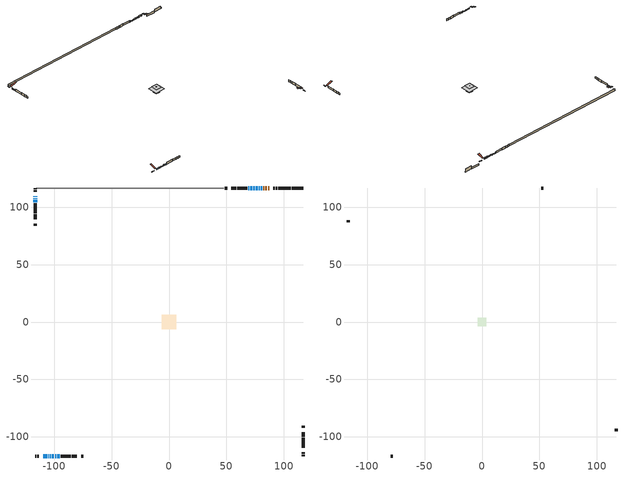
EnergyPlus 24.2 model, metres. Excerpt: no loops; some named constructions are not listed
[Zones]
conditioned space
 floor outside (Floor1 construction): -1.2,-1.2 -1.2,1.2 1.2,1.2 1.2,-1.2 z2.43
 floor outside (Floor2 construction): -0.68,-0.68 -0.68,0.68 0.68,0.68 0.68,-0.68 z2.43
 floor adiabatic (AdiabaticFloorConstruction): -6.21,-6.21 -6.21,6.21 6.21,6.21 6.21,-6.21 z2.43
 floor foundation (Slab1 construction): -2.34,-2.34 -2.34,2.34 2.34,2.34 2.34,-2.34 z-1.3
 floor foundation (Slab1 construction 1): -2.48,-2.48 -2.48,2.48 2.48,2.48 2.48,-2.48 z-2.08
 wall outside (RimJoist1 construction): 94.28,116.71 93.13,116.71 / -116.71,-116.71 -115.56,-116.71 / -116.71,116.71 -116.71,115.56 / 116.71,-116.71 116.71,-115.56 z2.43:2.73
 wall outside (RimJoist2 construction): 92.2,116.71 90.96,116.71 / -114.63,-116.71 -113.39,-116.71 / -116.71,114.63 -116.71,113.39 / 116.71,-114.63 116.71,-113.39 z2.43:2.73
 wall outside (AdiabaticWallConstruction 1): 87.18,116.71 86.27,116.71 / 85.34,116.71 83.77,116.71 / 82.84,116.71 82.18,116.71 z2.43:4.46
 wall outside (AdiabaticWallConstruction): 81.25,116.71 79.84,116.71 / -109.61,-116.71 -106.2,-116.71 / -116.71,109.61 -116.71,108.92 / -103.79,-116.71 -102.97,-116.71 / 74.67,116.71 73.52,116.71 / -116.71,108 -116.71,107.31 / -116.71,106.38 -116.71,104.23 z2.43:3.65; 78.92,116.71 78.36,116.71 / -105.27,-116.71 -104.71,-116.71 z2.43:3.35; 77.43,116.71 75.6,116.71 z2.43:4.21; -102.04,-116.71 -100.21,-116.71 z2.43:3.42; -99.29,-116.71 -98.37,-116.71 / 69.89,116.71 69.02,116.71 z2.43:4.06; 72.59,116.71 70.81,116.71 z2.43:3.4; -97.44,-116.71 -95.1,-116.71 z2.43:4.16
 wall outside (Wall1 construction): 68.09,116.71 59.5,116.71 / -94.17,-116.71 -85.58,-116.71 / -116.71,103.31 -116.71,94.71 / 116.71,-109.61 116.71,-101.02 z2.43:4.87
 wall outside (Wall3 construction): 58.57,116.71 54.38,116.71 / -84.65,-116.71 -80.46,-116.71 / -116.71,93.78 -116.71,89.59 / 116.71,-100.09 116.71,-95.89 z2.43:4.87
 wall outside (Wall6 construction): 50.55,116.71 48.64,116.71 / -76.63,-116.71 -74.72,-116.71 / -116.71,85.76 -116.71,83.85 / 116.71,-92.06 116.71,-90.15 z2.43:4.87
 wall foundation (FoundationWall1 construction): 107.03,116.71,-1.3 107.03,116.71,2.43 115.74,116.71,2.43 115.74,116.71,0.02 116.71,116.71,0.02 116.71,116.71,-1.3
 wall foundation (FoundationWall2 construction): 106.1,116.71 95.2,116.71 z-2.08:0.36
 wall adiabatic (Wall7 construction): 47.71,116.71 -115.78,116.71 z2.43:4.87
 window (WindowConstruction): 81.25,116.71 79.84,116.71 z2.43:3.65
 window (WindowConstruction 12): 78.91,116.71 78.36,116.71 z2.43:3.34
 window (WindowConstruction 9): 77.43,116.71 75.6,116.71 z2.43:4.21
 window (WindowConstruction 10): -109.61,-116.71 -106.2,-116.71 z2.43:3.65
 window (WindowConstruction 11): -116.71,109.61 -116.71,108.92 z2.43:3.65
 window (WindowConstruction 14): -105.27,-116.71 -104.71,-116.71 z2.43:3.34
 window (WindowConstruction 13): -103.79,-116.71 -102.97,-116.71 z2.43:3.65
 window (WindowConstruction 1): 74.67,116.71 73.52,116.71 z2.43:3.65
 window (WindowConstruction 2): -102.04,-116.71 -100.21,-116.71 z2.43:3.42
 window (WindowConstruction 3): -99.28,-116.71 -98.37,-116.71 z2.43:4.05
 window (WindowConstruction 4): -116.71,107.99 -116.71,107.31 z2.43:3.65
 window (WindowConstruction 5): 72.59,116.71 70.82,116.71 z2.43:3.4
 window (WindowConstruction 6): 69.89,116.71 69.02,116.71 z2.43:4.05
 window (WindowConstruction 7): -97.44,-116.71 -95.1,-116.71 z2.43:4.16
 window (WindowConstruction 8): -116.71,106.38 -116.71,104.23 z2.43:3.65
 door (Door): 87.18,116.71 86.27,116.71 z2.43:4.46
 door (Door 1): 85.34,116.71 83.77,116.71 z2.43:4.46
 door (Door 2): 82.84,116.71 82.18,116.71 z2.43:4.46
 ceiling adiabatic (AdiabaticFloorConstruction): 6.21,-6.21 6.21,6.21 -6.21,6.21 -6.21,-6.21 z2.43
attic - vented
 floor to conditioned space (Floor3 construction Reversed): -3.72,-3.72 -3.72,3.72 3.72,3.72 3.72,-3.72 z4.87
 floor to conditioned space (Floor4 construction Reversed): -0.5,-0.5 -0.5,0.5 0.5,0.5 0.5,-0.5 z4.87
 wall outside (Wall4 construction): 53.45,116.71 51.48,116.71 / -79.53,-116.71 -77.56,-116.71 / -116.71,88.66 -116.71,86.69 / 116.71,-94.96 116.71,-92.99 z2.43:4.87
 roof outside (Roof1 construction): 88.11,116.71,4.87 88.11,109.4,7.3 90.03,109.4,7.3 90.03,116.71,4.87; -110.54,-116.71,4.87 -110.54,-109.4,7.3 -112.46,-109.4,7.3 -112.46,-116.71,4.87; -116.71,110.54,4.87 -109.4,110.54,7.3 -109.4,112.46,7.3 -116.71,112.46,4.87; 116.71,-110.54,4.87 109.4,-110.54,7.3 109.4,-112.46,7.3 116.71,-112.46,4.87
[Material] Roughness=Rough; Thermal Absorptance=0.9
Name | Thickness {m} | Conductivity {W/m-K} | Density {kg/m3} | Specific Heat {J/kg-K} | Solar Absorptance | Visible Absorptance
ceiling loosefill ins | 0.0846667 | 0.0480833 | 16.02 | 1046.75 | 0.7 | 0.7
ceiling stud and cavity | 0.1397 | 0.624687 | 65.682 | 1177.47 | 0.7 | 0.7
ceiling stud and cavity 1 | 0.1397 | 0.0825569 | 65.682 | 1177.47 | 0.7 | 0.7
gypsum board | 0.0127 | 0.160291 | 801 | 837.4 | 0.6 | 0.6
[Construction]
Floor3 construction: ceiling loosefill ins, ceiling stud and cavity, gypsum board
Floor4 construction: ceiling stud and cavity 1, gypsum board
[EnergyManagementSystem:ProgramCallingManager]
unmet_hours_program_calling_manager: EndOfZoneTimestepBeforeZoneReporting; unmet_hours_program
water_heater_EC_adj_ProgramManager: EndOfSystemTimestepBeforeHVACReporting; water_heater_EC_adj
[EnergyManagementSystem:OutputVariable] Type of Data in Variable=Summed; Update Frequency=ZoneTimestep
Name | EMS Variable | EMS Program or Subroutine | Units
loads_htg_tot_peakload_outvar; loads_htg_tot_annual_outvar; Energy Management System Output Variable 1; Energy Management System Output Variable 45 | loads_htg_tot | total_loads_program | J
loads_clg_tot_peakload_outvar; loads_clg_tot_annual_outvar; Energy Management System Output Variable 2; Energy Management System Output Variable 46 | loads_clg_tot | total_loads_program | J
htg_unmet_hours_annual_outvar; Energy Management System Output Variable 3 | htg_unmet_hours | unmet_hours_program | hr
clg_unmet_hours_annual_outvar; Energy Management System Output Variable 4 | clg_unmet_hours | unmet_hours_program | hr
loads_htg_roofs_annual_outvar; Energy Management System Output Variable 5 | loads_htg_roofs | component_loads_program | J
loads_htg_ceilings_annual_outvar; Energy Management System Output Variable 6 | loads_htg_ceilings | component_loads_program | J
loads_htg_walls_annual_outvar; Energy Management System Output Variable 7 | loads_htg_walls | component_loads_program | J
loads_htg_rim_joists_annual_outvar; Energy Management System Output Variable 8 | loads_htg_rim_joists | component_loads_program | J
loads_htg_foundation_walls_annual_outvar; Energy Management System Output Variable 9 | loads_htg_foundation_walls | component_loads_program | J
loads_htg_doors_annual_outvar; Energy Management System Output Variable 10 | loads_htg_doors | component_loads_program | J
loads_htg_windows_conduction_annual_outvar; Energy Management System Output Variable 11 | loads_htg_windows_conduction | component_loads_program | J
loads_htg_windows_solar_annual_outvar; Energy Management System Output Variable 12 | loads_htg_windows_solar | component_loads_program | J
loads_htg_skylights_conduction_annual_outvar; Energy Management System Output Variable 13 | loads_htg_skylights_conduction | component_loads_program | J
loads_htg_skylights_solar_annual_outvar; Energy Management System Output Variable 14 | loads_htg_skylights_solar | component_loads_program | J
loads_htg_floors_annual_outvar; Energy Management System Output Variable 15 | loads_htg_floors | component_loads_program | J
loads_htg_slabs_annual_outvar; Energy Management System Output Variable 16 | loads_htg_slabs | component_loads_program | J
loads_htg_internal_mass_annual_outvar; Energy Management System Output Variable 17 | loads_htg_internal_mass | component_loads_program | J
loads_htg_infil_annual_outvar; Energy Management System Output Variable 18 | loads_htg_infil | component_loads_program | J
loads_htg_natvent_annual_outvar; Energy Management System Output Variable 19 | loads_htg_natvent | component_loads_program | J
loads_htg_mechvent_annual_outvar; Energy Management System Output Variable 20 | loads_htg_mechvent | component_loads_program | J
loads_htg_whf_annual_outvar; Energy Management System Output Variable 21 | loads_htg_whf | component_loads_program | J
loads_htg_ducts_annual_outvar; Energy Management System Output Variable 22 | loads_htg_ducts | component_loads_program | J
loads_htg_intgains_annual_outvar; Energy Management System Output Variable 23 | loads_htg_intgains | component_loads_program | J
loads_htg_lighting_annual_outvar; Energy Management System Output Variable 24 | loads_htg_lighting | component_loads_program | J
loads_clg_roofs_annual_outvar; Energy Management System Output Variable 25 | loads_clg_roofs | component_loads_program | J
loads_clg_ceilings_annual_outvar; Energy Management System Output Variable 26 | loads_clg_ceilings | component_loads_program | J
loads_clg_walls_annual_outvar; Energy Management System Output Variable 27 | loads_clg_walls | component_loads_program | J
loads_clg_rim_joists_annual_outvar; Energy Management System Output Variable 28 | loads_clg_rim_joists | component_loads_program | J
loads_clg_foundation_walls_annual_outvar; Energy Management System Output Variable 29 | loads_clg_foundation_walls | component_loads_program | J
loads_clg_doors_annual_outvar; Energy Management System Output Variable 30 | loads_clg_doors | component_loads_program | J
loads_clg_windows_conduction_annual_outvar; Energy Management System Output Variable 31 | loads_clg_windows_conduction | component_loads_program | J
loads_clg_windows_solar_annual_outvar; Energy Management System Output Variable 32 | loads_clg_windows_solar | component_loads_program | J
loads_clg_skylights_conduction_annual_outvar; Energy Management System Output Variable 33 | loads_clg_skylights_conduction | component_loads_program | J
loads_clg_skylights_solar_annual_outvar; Energy Management System Output Variable 34 | loads_clg_skylights_solar | component_loads_program | J
loads_clg_floors_annual_outvar; Energy Management System Output Variable 35 | loads_clg_floors | component_loads_program | J
loads_clg_slabs_annual_outvar; Energy Management System Output Variable 36 | loads_clg_slabs | component_loads_program | J
loads_clg_internal_mass_annual_outvar; Energy Management System Output Variable 37 | loads_clg_internal_mass | component_loads_program | J
loads_clg_infil_annual_outvar; Energy Management System Output Variable 38 | loads_clg_infil | component_loads_program | J
loads_clg_natvent_annual_outvar; Energy Management System Output Variable 39 | loads_clg_natvent | component_loads_program | J
loads_clg_mechvent_annual_outvar; Energy Management System Output Variable 40 | loads_clg_mechvent | component_loads_program | J
loads_clg_whf_annual_outvar; Energy Management System Output Variable 41 | loads_clg_whf | component_loads_program | J
loads_clg_ducts_annual_outvar; Energy Management System Output Variable 42 | loads_clg_ducts | component_loads_program | J
loads_clg_intgains_annual_outvar; Energy Management System Output Variable 43 | loads_clg_intgains | component_loads_program | J
loads_clg_lighting_annual_outvar; Energy Management System Output Variable 44 | loads_clg_lighting | component_loads_program | J
[Schedule:Day:Interval]
interior lighting schedule day: No, 01:00, 0.108182, 04:00, 0.0901515, 05:00, 0.0991667, 06:00, 0.162273, 07:00, 0.270455, 08:00, 0.342576, 10:00, 0.369621, 11:00, 0.351591, 12:00, 0.333561, 13:00, 0.324545, 14:00, 0.31553, 15:00, 0.333561, 16:00, 0.369621, 17:00, 0.450758, 18:00, 0.585985, 19:00, 0.775303, 20:00, 0.955606, 21:00, 0.991667, 22:00, 0.712197, 23:00, 0.360606, 24:00, 0.162273
interior lighting schedule day 1: No, 01:00, 0.100909, 04:00, 0.0840909, 05:00, 0.0925, 06:00, 0.151364, 07:00, 0.252273, 08:00, 0.319545, 10:00, 0.344773, 11:00, 0.327955, 12:00, 0.311136, 13:00, 0.302727, 14:00, 0.294318, 15:00, 0.311136, 16:00, 0.344773, 17:00, 0.420455, 18:00, 0.546591, 19:00, 0.723182, 20:00, 0.891364, 21:00, 0.925, 22:00, 0.664318, 23:00, 0.336364, 24:00, 0.151364
interior lighting schedule day 2: No, 01:00, 0.0927273, 04:00, 0.0772727, 05:00, 0.085, 06:00, 0.139091, 07:00, 0.231818, 08:00, 0.293636, 10:00, 0.316818, 11:00, 0.301364, 12:00, 0.285909, 13:00, 0.278182, 14:00, 0.270455, 15:00, 0.285909, 16:00, 0.316818, 17:00, 0.386364, 18:00, 0.502273, 19:00, 0.664545, 20:00, 0.819091, 21:00, 0.85, 22:00, 0.610455, 23:00, 0.309091, 24:00, 0.139091
interior lighting schedule day 3: No, 01:00, 0.0845455, 04:00, 0.0704545, 05:00, 0.0775, 06:00, 0.126818, 07:00, 0.211364, 08:00, 0.267727, 10:00, 0.288864, 11:00, 0.274773, 12:00, 0.260682, 13:00, 0.253636, 14:00, 0.246591, 15:00, 0.260682, 16:00, 0.288864, 17:00, 0.352273, 18:00, 0.457955, 19:00, 0.605909, 20:00, 0.746818, 21:00, 0.775, 22:00, 0.556591, 23:00, 0.281818, 24:00, 0.126818
interior lighting schedule day 4: No, 01:00, 0.0763636, 04:00, 0.0636364, 05:00, 0.07, 06:00, 0.114545, 07:00, 0.190909, 08:00, 0.241818, 10:00, 0.260909, 11:00, 0.248182, 12:00, 0.235455, 13:00, 0.229091, 14:00, 0.222727, 15:00, 0.235455, 16:00, 0.260909, 17:00, 0.318182, 18:00, 0.413636, 19:00, 0.547273, 20:00, 0.674545, 21:00, 0.7, 22:00, 0.502727, 23:00, 0.254545, 24:00, 0.114545
interior lighting schedule day 5: No, 01:00, 0.0727273, 04:00, 0.0606061, 05:00, 0.0666667, 06:00, 0.109091, 07:00, 0.181818, 08:00, 0.230303, 10:00, 0.248485, 11:00, 0.236364, 12:00, 0.224242, 13:00, 0.218182, 14:00, 0.212121, 15:00, 0.224242, 16:00, 0.248485, 17:00, 0.30303, 18:00, 0.393939, 19:00, 0.521212, 20:00, 0.642424, 21:00, 0.666667, 22:00, 0.478788, 23:00, 0.242424, 24:00, 0.109091
interior lighting schedule day 6: No, 01:00, 0.0745455, 04:00, 0.0621212, 05:00, 0.0683333, 06:00, 0.111818, 07:00, 0.186364, 08:00, 0.236061, 10:00, 0.254697, 11:00, 0.242273, 12:00, 0.229848, 13:00, 0.223636, 14:00, 0.217424, 15:00, 0.229848, 16:00, 0.254697, 17:00, 0.310606, 18:00, 0.403788, 19:00, 0.534242, 20:00, 0.658485, 21:00, 0.683333, 22:00, 0.490758, 23:00, 0.248485, 24:00, 0.111818
interior lighting schedule day 7: No, 01:00, 0.08, 04:00, 0.0666667, 05:00, 0.0733333, 06:00, 0.12, 07:00, 0.2, 08:00, 0.253333, 10:00, 0.273333, 11:00, 0.26, 12:00, 0.246667, 13:00, 0.24, 14:00, 0.233333, 15:00, 0.246667, 16:00, 0.273333, 17:00, 0.333333, 18:00, 0.433333, 19:00, 0.573333, 20:00, 0.706667, 21:00, 0.733333, 22:00, 0.526667, 23:00, 0.266667, 24:00, 0.12
interior lighting schedule day 8: No, 01:00, 0.0890909, 04:00, 0.0742424, 05:00, 0.0816667, 06:00, 0.133636, 07:00, 0.222727, 08:00, 0.282121, 10:00, 0.304394, 11:00, 0.289545, 12:00, 0.274697, 13:00, 0.267273, 14:00, 0.259848, 15:00, 0.274697, 16:00, 0.304394, 17:00, 0.371212, 18:00, 0.482576, 19:00, 0.638485, 20:00, 0.78697, 21:00, 0.816667, 22:00, 0.586515, 23:00, 0.29697, 24:00, 0.133636
interior lighting schedule day 9: No, 01:00, 0.0972727, 04:00, 0.0810606, 05:00, 0.0891667, 06:00, 0.145909, 07:00, 0.243182, 08:00, 0.30803, 10:00, 0.332348, 11:00, 0.316136, 12:00, 0.299924, 13:00, 0.291818, 14:00, 0.283712, 15:00, 0.299924, 16:00, 0.332348, 17:00, 0.405303, 18:00, 0.526894, 19:00, 0.697121, 20:00, 0.859242, 21:00, 0.891667, 22:00, 0.640379, 23:00, 0.324242, 24:00, 0.145909
interior lighting schedule day 10: No, 01:00, 0.105455, 04:00, 0.0878788, 05:00, 0.0966667, 06:00, 0.158182, 07:00, 0.263636, 08:00, 0.333939, 10:00, 0.360303, 11:00, 0.342727, 12:00, 0.325152, 13:00, 0.316364, 14:00, 0.307576, 15:00, 0.325152, 16:00, 0.360303, 17:00, 0.439394, 18:00, 0.571212, 19:00, 0.755758, 20:00, 0.931515, 21:00, 0.966667, 22:00, 0.694242, 23:00, 0.351515, 24:00, 0.158182
interior lighting schedule day 11: No, 01:00, 0.109091, 04:00, 0.0909091, 05:00, 0.1, 06:00, 0.163636, 07:00, 0.272727, 08:00, 0.345455, 10:00, 0.372727, 11:00, 0.354545, 12:00, 0.336364, 13:00, 0.327273, 14:00, 0.318182, 15:00, 0.336364, 16:00, 0.372727, 17:00, 0.454545, 18:00, 0.590909, 19:00, 0.781818, 20:00, 0.963636, 21:00, 1, 22:00, 0.718182, 23:00, 0.363636, 24:00, 0.163636
interior lighting schedule default day; occupants schedule default day; clothes dryer schedule default day; cooking range schedule default day; mech vent bath fan 0 schedule default day; misc plug loads schedule default day; general water use schedule default day; heating setpoint default day; cooling setpoint default day; clothes dryer exhaust 0 schedule default day; cooling season schedule day; cooling season schedule day 2; cooling season schedule default day; exterior lighting schedule default day; natural vent schedule default day: No, 24:00, 0
occupants schedule day: No, 05:00, 0.426829, 06:00, 0.719512, 07:00, 1, 08:00, 0.670732, 09:00, 0.329268, 14:00, 0.170732, 15:00, 0.231707, 16:00, 0.329268, 17:00, 0.5, 18:00, 0.670732, 19:00, 0.829268, 21:00, 1, 22:00, 0.853659, 23:00, 0.646341, 24:00, 0.426829
clothes dryer schedule day; clothes dryer exhaust 0 schedule day: No, 01:00, 0.123457, 02:00, 0.0740741, 03:00, 0.0493827, 04:00, 0.0246914, 05:00, 0.0493827, 06:00, 0.0740741, 07:00, 0.197531, 08:00, 0.395062, 09:00, 0.592593, 10:00, 0.839506, 11:00, 0.962963, 12:00, 1, 13:00, 0.91358, 14:00, 0.82716, 15:00, 0.716049, 16:00, 0.753086, 17:00, 0.679012, 18:00, 0.666667, 20:00, 0.62963, 21:00, 0.641975, 22:00, 0.666667, 23:00, 0.54321, 24:00, 0.296296
cooking range schedule day: No, 05:00, 0.0597015, 06:00, 0.11194, 07:00, 0.171642, 08:00, 0.291045, 11:00, 0.343284, 12:00, 0.402985, 13:00, 0.462687, 14:00, 0.343284, 15:00, 0.291045, 16:00, 0.402985, 17:00, 0.567164, 18:00, 1, 19:00, 0.850746, 20:00, 0.432836, 21:00, 0.291045, 22:00, 0.231343, 23:00, 0.171642, 24:00, 0.11194
mech vent bath fan 0 schedule day: No, 07:00, 0, 08:00, 1, 09:00, 0.2, 24:00, 0
misc plug loads schedule day: No, 06:00, 0.705882, 07:00, 0.745098, 08:00, 0.803922, 15:00, 0.823529, 16:00, 0.862745, 17:00, 0.921569, 18:00, 0.980392, 19:00, 1, 20:00, 0.980392, 21:00, 0.941176, 22:00, 0.862745, 23:00, 0.784314, 24:00, 0.72549
general water use schedule day: No, 01:00, 0.315068, 03:00, 0.287671, 04:00, 0.342466, 05:00, 0.369863, 06:00, 0.520548, 07:00, 0.60274, 08:00, 0.534247, 10:00, 0.506849, 11:00, 0.465753, 14:00, 0.479452, 15:00, 0.534247, 16:00, 0.589041, 17:00, 0.69863, 18:00, 0.876712, 19:00, 0.890411, 20:00, 0.986301, 21:00, 1, 22:00, 0.863014, 23:00, 0.616438, 24:00, 0.465753
heating setpoint day: No, 07:00, 18, 23:00, 21, 24:00, 18
cooling setpoint day: No, 24:00, 25
cooling season schedule day 1: No, 24:00, 1
exterior lighting schedule day: No, 01:00, 0.566667, 03:00, 0.524167, 05:00, 0.495833, 06:00, 0.5525, 07:00, 0.623333, 08:00, 0.580833, 09:00, 0.439167, 10:00, 0.354167, 12:00, 0.34, 13:00, 0.354167, 14:00, 0.396667, 15:00, 0.425, 16:00, 0.495833, 17:00, 0.623333, 18:00, 0.793333, 19:00, 0.906667, 20:00, 0.963333, 21:00, 0.991667, 22:00, 0.920833, 23:00, 0.793333, 24:00, 0.665833
exterior lighting schedule day 1: No, 01:00, 0.528571, 03:00, 0.488929, 05:00, 0.4625, 06:00, 0.515357, 07:00, 0.581429, 08:00, 0.541786, 09:00, 0.409643, 10:00, 0.330357, 12:00, 0.317143, 13:00, 0.330357, 14:00, 0.37, 15:00, 0.396429, 16:00, 0.4625, 17:00, 0.581429, 18:00, 0.74, 19:00, 0.845714, 20:00, 0.898571, 21:00, 0.925, 22:00, 0.858929, 23:00, 0.74, 24:00, 0.621071
exterior lighting schedule day 10: No, 01:00, 0.552381, 03:00, 0.510952, 05:00, 0.483333, 06:00, 0.538571, 07:00, 0.607619, 08:00, 0.56619, 09:00, 0.428095, 10:00, 0.345238, 12:00, 0.331429, 13:00, 0.345238, 14:00, 0.386667, 15:00, 0.414286, 16:00, 0.483333, 17:00, 0.607619, 18:00, 0.773333, 19:00, 0.88381, 20:00, 0.939048, 21:00, 0.966667, 22:00, 0.897619, 23:00, 0.773333, 24:00, 0.649048
exterior lighting schedule day 11: No, 01:00, 0.571429, 03:00, 0.528571, 05:00, 0.5, 06:00, 0.557143, 07:00, 0.628571, 08:00, 0.585714, 09:00, 0.442857, 10:00, 0.357143, 12:00, 0.342857, 13:00, 0.357143, 14:00, 0.4, 15:00, 0.428571, 16:00, 0.5, 17:00, 0.628571, 18:00, 0.8, 19:00, 0.914286, 20:00, 0.971429, 21:00, 1, 22:00, 0.928571, 23:00, 0.8, 24:00, 0.671429
exterior lighting schedule day 2: No, 01:00, 0.485714, 03:00, 0.449286, 05:00, 0.425, 06:00, 0.473571, 07:00, 0.534286, 08:00, 0.497857, 09:00, 0.376429, 10:00, 0.303571, 12:00, 0.291429, 13:00, 0.303571, 14:00, 0.34, 15:00, 0.364286, 16:00, 0.425, 17:00, 0.534286, 18:00, 0.68, 19:00, 0.777143, 20:00, 0.825714, 21:00, 0.85, 22:00, 0.789286, 23:00, 0.68, 24:00, 0.570714
exterior lighting schedule day 3: No, 01:00, 0.442857, 03:00, 0.409643, 05:00, 0.3875, 06:00, 0.431786, 07:00, 0.487143, 08:00, 0.453929, 09:00, 0.343214, 10:00, 0.276786, 12:00, 0.265714, 13:00, 0.276786, 14:00, 0.31, 15:00, 0.332143, 16:00, 0.3875, 17:00, 0.487143, 18:00, 0.62, 19:00, 0.708571, 20:00, 0.752857, 21:00, 0.775, 22:00, 0.719643, 23:00, 0.62, 24:00, 0.520357
exterior lighting schedule day 4: No, 01:00, 0.4, 03:00, 0.37, 05:00, 0.35, 06:00, 0.39, 07:00, 0.44, 08:00, 0.41, 09:00, 0.31, 10:00, 0.25, 12:00, 0.24, 13:00, 0.25, 14:00, 0.28, 15:00, 0.3, 16:00, 0.35, 17:00, 0.44, 18:00, 0.56, 19:00, 0.64, 20:00, 0.68, 21:00, 0.7, 22:00, 0.65, 23:00, 0.56, 24:00, 0.47
exterior lighting schedule day 5: No, 01:00, 0.380952, 03:00, 0.352381, 05:00, 0.333333, 06:00, 0.371429, 07:00, 0.419048, 08:00, 0.390476, 09:00, 0.295238, 10:00, 0.238095, 12:00, 0.228571, 13:00, 0.238095, 14:00, 0.266667, 15:00, 0.285714, 16:00, 0.333333, 17:00, 0.419048, 18:00, 0.533333, 19:00, 0.609524, 20:00, 0.647619, 21:00, 0.666667, 22:00, 0.619048, 23:00, 0.533333, 24:00, 0.447619
exterior lighting schedule day 6: No, 01:00, 0.390476, 03:00, 0.36119, 05:00, 0.341667, 06:00, 0.380714, 07:00, 0.429524, 08:00, 0.400238, 09:00, 0.302619, 10:00, 0.244048, 12:00, 0.234286, 13:00, 0.244048, 14:00, 0.273333, 15:00, 0.292857, 16:00, 0.341667, 17:00, 0.429524, 18:00, 0.546667, 19:00, 0.624762, 20:00, 0.66381, 21:00, 0.683333, 22:00, 0.634524, 23:00, 0.546667, 24:00, 0.45881
exterior lighting schedule day 7: No, 01:00, 0.419048, 03:00, 0.387619, 05:00, 0.366667, 06:00, 0.408571, 07:00, 0.460952, 08:00, 0.429524, 09:00, 0.324762, 10:00, 0.261905, 12:00, 0.251429, 13:00, 0.261905, 14:00, 0.293333, 15:00, 0.314286, 16:00, 0.366667, 17:00, 0.460952, 18:00, 0.586667, 19:00, 0.670476, 20:00, 0.712381, 21:00, 0.733333, 22:00, 0.680952, 23:00, 0.586667, 24:00, 0.492381
exterior lighting schedule day 8: No, 01:00, 0.466667, 03:00, 0.431667, 05:00, 0.408333, 06:00, 0.455, 07:00, 0.513333, 08:00, 0.478333, 09:00, 0.361667, 10:00, 0.291667, 12:00, 0.28, 13:00, 0.291667, 14:00, 0.326667, 15:00, 0.35, 16:00, 0.408333, 17:00, 0.513333, 18:00, 0.653333, 19:00, 0.746667, 20:00, 0.793333, 21:00, 0.816667, 22:00, 0.758333, 23:00, 0.653333, 24:00, 0.548333
exterior lighting schedule day 9: No, 01:00, 0.509524, 03:00, 0.47131, 05:00, 0.445833, 06:00, 0.496786, 07:00, 0.560476, 08:00, 0.522262, 09:00, 0.394881, 10:00, 0.318452, 12:00, 0.305714, 13:00, 0.318452, 14:00, 0.356667, 15:00, 0.382143, 16:00, 0.445833, 17:00, 0.560476, 18:00, 0.713333, 19:00, 0.815238, 20:00, 0.86619, 21:00, 0.891667, 22:00, 0.827976, 23:00, 0.713333, 24:00, 0.59869
[Schedule:Week:Daily]
heating setpoint Week Rule - Jan1-Dec31: heating setpoint day, heating setpoint day, heating setpoint day, heating setpoint day, heating setpoint day, heating setpoint day, heating setpoint day, heating setpoint default day, heating setpoint default day, heating setpoint default day, heating setpoint default day, heating setpoint default day
cooling setpoint Week Rule - Jan1-Dec31: cooling setpoint day, cooling setpoint day, cooling setpoint day, cooling setpoint day, cooling setpoint day, cooling setpoint day, cooling setpoint day, cooling setpoint default day, cooling setpoint default day, cooling setpoint default day, cooling setpoint default day, cooling setpoint default day
clothes dryer exhaust 0 schedule Week Rule - Jan1-Dec31: clothes dryer exhaust 0 schedule day, clothes dryer exhaust 0 schedule day, clothes dryer exhaust 0 schedule day, clothes dryer exhaust 0 schedule day, clothes dryer exhaust 0 schedule day, clothes dryer exhaust 0 schedule day, clothes dryer exhaust 0 schedule day, clothes dryer exhaust 0 schedule default day, clothes dryer exhaust 0 schedule default day, clothes dryer exhaust 0 schedule default day, clothes dryer exhaust 0 schedule default day, clothes dryer exhaust 0 schedule default day
cooling season schedule Week Rule - Jan1-May26: cooling season schedule day, cooling season schedule day, cooling season schedule day, cooling season schedule day, cooling season schedule day, cooling season schedule day, cooling season schedule day, cooling season schedule default day, cooling season schedule default day, cooling season schedule default day, cooling season schedule default day, cooling season schedule default day
cooling season schedule Week Rule - May27-Jun2: cooling season schedule day, cooling season schedule day, cooling season schedule day, cooling season schedule day, cooling season schedule day, cooling season schedule day 1, cooling season schedule day 1, cooling season schedule default day, cooling season schedule default day, cooling season schedule default day, cooling season schedule default day, cooling season schedule default day
cooling season schedule Week Rule - Jun3-Aug25: cooling season schedule day 1, cooling season schedule day 1, cooling season schedule day 1, cooling season schedule day 1, cooling season schedule day 1, cooling season schedule day 1, cooling season schedule day 1, cooling season schedule default day, cooling season schedule default day, cooling season schedule default day, cooling season schedule default day, cooling season schedule default day
cooling season schedule Week Rule - Aug26-Sep1: cooling season schedule day 1, cooling season schedule day 1, cooling season schedule day 1, cooling season schedule day 1, cooling season schedule day 1, cooling season schedule day 1, cooling season schedule day 2, cooling season schedule default day, cooling season schedule default day, cooling season schedule default day, cooling season schedule default day, cooling season schedule default day
cooling season schedule Week Rule - Sep2-Dec31: cooling season schedule day 2, cooling season schedule day 2, cooling season schedule day 2, cooling season schedule day 2, cooling season schedule day 2, cooling season schedule day 2, cooling season schedule day 2, cooling season schedule default day, cooling season schedule default day, cooling season schedule default day, cooling season schedule default day, cooling season schedule default day
exterior lighting schedule Week Rule - Jul1-Jul28: exterior lighting schedule day 6, exterior lighting schedule day 6, exterior lighting schedule day 6, exterior lighting schedule day 6, exterior lighting schedule day 6, exterior lighting schedule day 6, exterior lighting schedule day 6, exterior lighting schedule default day, exterior lighting schedule default day, exterior lighting schedule default day, exterior lighting schedule default day, exterior lighting schedule default day
exterior lighting schedule Week Rule - Jul29-Aug4: exterior lighting schedule day 6, exterior lighting schedule day 6, exterior lighting schedule day 6, exterior lighting schedule day 7, exterior lighting schedule day 7, exterior lighting schedule day 7, exterior lighting schedule day 7, exterior lighting schedule default day, exterior lighting schedule default day, exterior lighting schedule default day, exterior lighting schedule default day, exterior lighting schedule default day
exterior lighting schedule Week Rule - Aug5-Aug25: exterior lighting schedule day 7, exterior lighting schedule day 7, exterior lighting schedule day 7, exterior lighting schedule day 7, exterior lighting schedule day 7, exterior lighting schedule day 7, exterior lighting schedule day 7, exterior lighting schedule default day, exterior lighting schedule default day, exterior lighting schedule default day, exterior lighting schedule default day, exterior lighting schedule default day
exterior lighting schedule Week Rule - Aug26-Sep1: exterior lighting schedule day 7, exterior lighting schedule day 7, exterior lighting schedule day 7, exterior lighting schedule day 7, exterior lighting schedule day 7, exterior lighting schedule day 7, exterior lighting schedule day 8, exterior lighting schedule default day, exterior lighting schedule default day, exterior lighting schedule default day, exterior lighting schedule default day, exterior lighting schedule default day
exterior lighting schedule Week Rule - Sep2-Sep29: exterior lighting schedule day 8, exterior lighting schedule day 8, exterior lighting schedule day 8, exterior lighting schedule day 8, exterior lighting schedule day 8, exterior lighting schedule day 8, exterior lighting schedule day 8, exterior lighting schedule default day, exterior lighting schedule default day, exterior lighting schedule default day, exterior lighting schedule default day, exterior lighting schedule default day
exterior lighting schedule Week Rule - Sep30-Oct6: exterior lighting schedule day 8, exterior lighting schedule day 9, exterior lighting schedule day 9, exterior lighting schedule day 9, exterior lighting schedule day 9, exterior lighting schedule day 9, exterior lighting schedule day 9, exterior lighting schedule default day, exterior lighting schedule default day, exterior lighting schedule default day, exterior lighting schedule default day, exterior lighting schedule default day
exterior lighting schedule Week Rule - Oct7-Oct27: exterior lighting schedule day 9, exterior lighting schedule day 9, exterior lighting schedule day 9, exterior lighting schedule day 9, exterior lighting schedule day 9, exterior lighting schedule day 9, exterior lighting schedule day 9, exterior lighting schedule default day, exterior lighting schedule default day, exterior lighting schedule default day, exterior lighting schedule default day, exterior lighting schedule default day
exterior lighting schedule Week Rule - Oct28-Nov3: exterior lighting schedule day 9, exterior lighting schedule day 9, exterior lighting schedule day 9, exterior lighting schedule day 9, exterior lighting schedule day 10, exterior lighting schedule day 10, exterior lighting schedule day 10, exterior lighting schedule default day, exterior lighting schedule default day, exterior lighting schedule default day, exterior lighting schedule default day, exterior lighting schedule default day
exterior lighting schedule Week Rule - Nov4-Nov24: exterior lighting schedule day 10, exterior lighting schedule day 10, exterior lighting schedule day 10, exterior lighting schedule day 10, exterior lighting schedule day 10, exterior lighting schedule day 10, exterior lighting schedule day 10, exterior lighting schedule default day, exterior lighting schedule default day, exterior lighting schedule default day, exterior lighting schedule default day, exterior lighting schedule default day
exterior lighting schedule Week Rule - Nov25-Dec1: exterior lighting schedule day 10, exterior lighting schedule day 10, exterior lighting schedule day 10, exterior lighting schedule day 10, exterior lighting schedule day 10, exterior lighting schedule day 10, exterior lighting schedule day 11, exterior lighting schedule default day, exterior lighting schedule default day, exterior lighting schedule default day, exterior lighting schedule default day, exterior lighting schedule default day
exterior lighting schedule Week Rule - Dec2-Dec31: exterior lighting schedule day 11, exterior lighting schedule day 11, exterior lighting schedule day 11, exterior lighting schedule day 11, exterior lighting schedule day 11, exterior lighting schedule day 11, exterior lighting schedule day 11, exterior lighting schedule default day, exterior lighting schedule default day, exterior lighting schedule default day, exterior lighting schedule default day, exterior lighting schedule default day
natural vent schedule Week Rule - Jan1-Dec31: natural vent schedule default day, natural vent schedule default day, natural vent schedule default day, natural vent schedule default day, natural vent schedule default day, natural vent schedule default day, natural vent schedule default day, natural vent schedule default day, natural vent schedule default day, natural vent schedule default day, natural vent schedule default day, natural vent schedule default day
[Schedule:Year]
heating setpoint: heating setpoint Week Rule - Jan1-Dec31, 1, 1, 12, 31
cooling setpoint: cooling setpoint Week Rule - Jan1-Dec31, 1, 1, 12, 31
clothes dryer exhaust 0 schedule: clothes dryer exhaust 0 schedule Week Rule - Jan1-Dec31, 1, 1, 12, 31
cooling season schedule: cooling season schedule Week Rule - Jan1-May26, 1, 1, 5, 26, cooling season schedule Week Rule - May27-Jun2, 5, 27, 6, 2, cooling season schedule Week Rule - Jun3-Aug25, 6, 3, 8, 25, cooling season schedule Week Rule - Aug26-Sep1, 8, 26, 9, 1, cooling season schedule Week Rule - Sep2-Dec31, 9, 2, 12, 31
natural vent schedule: natural vent schedule Week Rule - Jan1-Dec31, 1, 1, 12, 31
